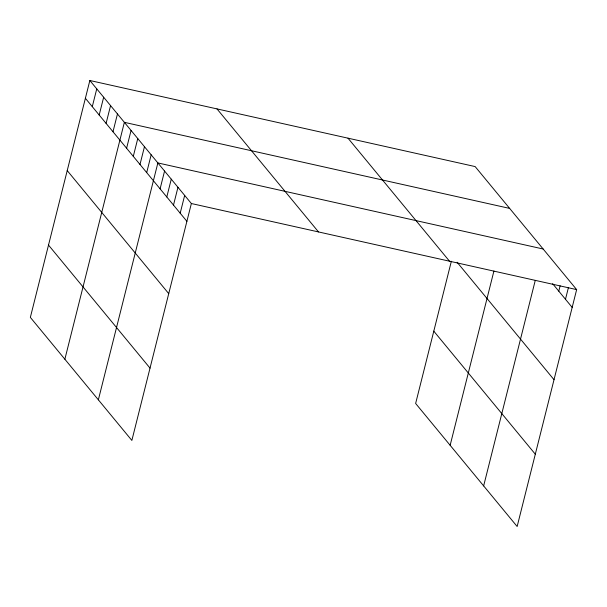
<?xml version="1.0" encoding="UTF-8"?>
<svg xmlns="http://www.w3.org/2000/svg" width="607" height="607" viewBox="0 0 607 607"><rect width="100%" height="100%" fill="white"/><g stroke="black" fill="none" stroke-linecap="round" stroke-linejoin="round"><path stroke-width="0.91" d="M89.851 80.503L30.35 317.393L131.863 440.424L191.364 203.527L89.851 80.503L475.137 166.576L576.65 289.607L517.149 526.497L415.636 403.473L451.35 261.268M92.287 106.657L96.756 88.865M99.191 115.026L103.66 97.234M106.096 123.388L110.565 105.595M112.993 131.757L117.462 113.964M64.866 359.223L124.367 122.333L509.652 208.406M126.597 148.245L131.066 130.452M133.297 156.363L137.766 138.571M139.997 164.482L144.466 146.689M146.697 172.6L151.166 154.808M98.364 399.823L157.866 162.934L543.151 249.007M160.096 188.845L164.565 171.053M166.796 196.964L171.265 179.171M173.496 205.083L177.965 187.29M180.196 213.201L184.665 195.408M450.144 445.303L493.916 271.048M483.65 485.904L535.23 280.525M558.781 291.155L560.124 285.821M565.481 299.281L568.387 287.71M191.364 203.527L576.65 289.607M552.643 283.712L572.181 307.4M457.109 262.247L554.016 379.701M347.993 138.168L449.506 261.2M433.793 331.164L535.306 454.195M216.995 108.903L318.508 231.935M85.382 98.288L186.895 221.32M67.225 170.597L168.738 293.629M48.514 245.091L150.028 368.123"/></g></svg>
